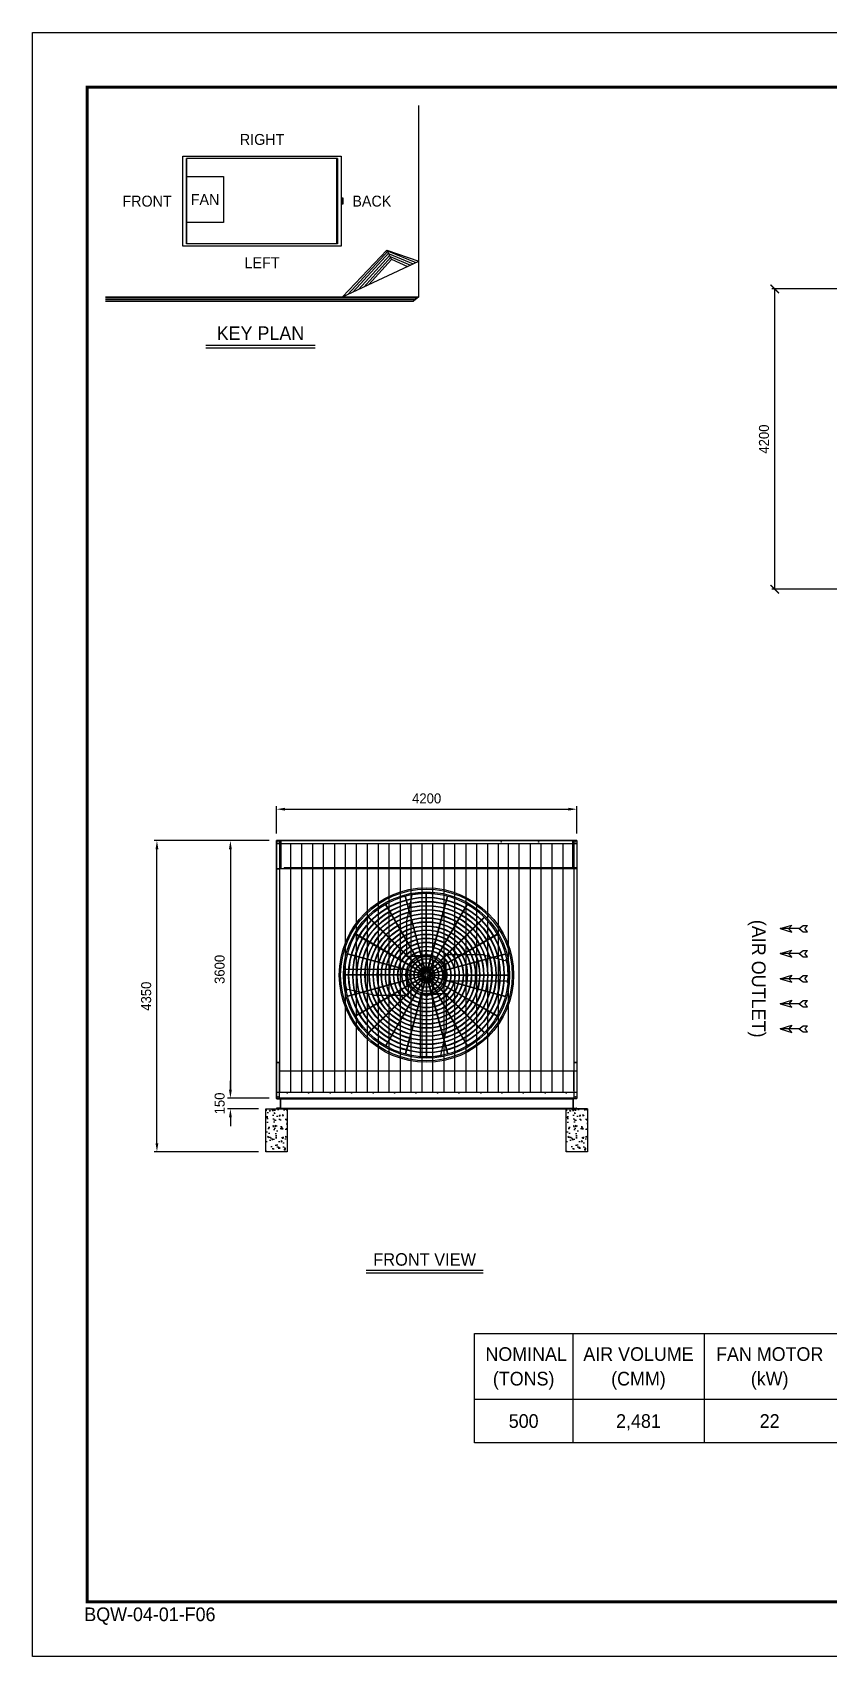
# Model space of a CAD drawing. Header units: millimetres. Extents: x 2913 to 35025, y 2470 to 25178.
# Drawn here: x 2913 to 14043, y 2470 to 25178 of the extents above; entities that cross this region are included whole.
import ezdxf
from ezdxf.enums import TextEntityAlignment as Align

# ---------------------------------------------------------------- set-up
doc = ezdxf.new("R2010")
doc.units = ezdxf.units.MM
doc.linetypes.add('CENTER', pattern=[2, 1.25, -0.25, 0.25, -0.25])
doc.linetypes.add('HIDDEN', pattern=[0.375, 0.25, -0.125])
for name, color, linetype in [('center', 1, 'CENTER'), ('LINE', 7, 'Continuous'), ('냉각탑', 4, 'Continuous'), ('냉각탑_box', 1, 'Continuous'), ('냉각탑_dim', 1, 'Continuous'), ('냉각탑_form', 1, 'Continuous'), ('냉각탑_text', 3, 'Continuous'), ('냉각탑_찬넬방진', 1, 'Continuous'), ('숨은선', 5, 'HIDDEN')]:
    doc.layers.add(name, color=color, linetype=linetype)
doc.styles.add('HY울릉도L', font='')
doc.styles.add('돋움', font='Dotum.ttf')
doc.styles.get('HY울릉도L').set_extended_font_data('HY울릉도L')
doc.dimstyles.new('성지DIM', dxfattribs={"dimtxt": 3.5, "dimasz": 3, "dimexe": 1, "dimexo": 2.5, "dimgap": 2, "dimtad": 1, "dimdec": 0, "dimzin": 3, "dimdsep": 46, "dimtxsty": 'HY울릉도L', "dimblk": 'ARCHTICK', "dimcen": -2, "dimclrd": 256, "dimclre": 256, "dimclrt": 7, "dimadec": 0, "dimazin": 0, "dimtfac": 1, "dimtdec": 0, "dimtofl": 0, "dimtmove": 0, "dimatfit": 3, "dimfxl": 1, "dimtolj": 1, "dimtzin": 0, "dimlwe": -1, "dimarcsym": 0})

# ---------------------------------------------------------------- blocks, each defined once
blk = doc.blocks.new('냉각탑form')
at = {"layer": 'Defpoints'}
blk.add_lwpolyline([(0, 297.07), (420.1, 297.07), (420.1, 0), (0, 0)], close=True, dxfattribs=at)
at = {"layer": '냉각탑_form', "const_width": 0.5}
blk.add_lwpolyline([(10, 287.07), (10, 10), (410.1, 10), (410.1, 287.07)], close=True, dxfattribs=at)
at = {"layer": '냉각탑_form', "style": '돋움'}
blk.add_text('BQW-04-01-F06', height=2.5006, dxfattribs=at).set_placement((9.48, 6.47))
blk = doc.blocks.new('화살표 IN OUT')
at = {"layer": '냉각탑_dim'}
for p, q in [((-323, 43), (-384, 43)), ((-343, 0), (-384, 43)), ((-384, -43), (-343, 0)), ((-266, 0), (-323, 43)), ((-266, 0), (-323, -43)), ((-266, 0), (0, 0)), ((-163, 50), (-122, 0)), ((0, 0), (-163, 50)), ((-163, -50), (-122, 0)), ((0, 0), (-163, -50)), ((-323, -43), (-384, -43))]:
    blk.add_line(p, q, dxfattribs=at)
blk = doc.blocks.new('*D306')
at = {"layer": 'Defpoints', "color": 0, "transparency": 16777216}
for p in [(6324, 13878), (5680, 10278), (6324, 10278)]:
    blk.add_point(p, dxfattribs=at)
at = {"layer": '냉각탑_dim', "transparency": 16777216}
for p, q in [((6224, 13878), (5640, 13878)), ((6224, 10278), (5640, 10278))]:
    blk.add_line(p, q, dxfattribs=at)
at = {"layer": '냉각탑_dim', "lineweight": -2, "transparency": 16777216}
blk.add_line((5680, 13758), (5680, 10398), dxfattribs=at)
at = {"layer": '냉각탑_dim', "transparency": 16777216}
for points in [[(5660, 13758), (5700, 13758), (5680, 13878)], [(5660, 10398), (5700, 10398), (5680, 10278)]]:
    blk.add_solid(points, dxfattribs=at)
at = {"layer": '냉각탑_dim', "color": 7, "transparency": 16777216, "insert": (5530, 12078), "char_height": 140, "attachment_point": 5, "rotation": 90, "style": 'HY울릉도L'}
blk.add_mtext('\\A1;3600', dxfattribs=at)
blk = doc.blocks.new('*D307')
at = {"layer": 'Defpoints', "color": 0, "transparency": 16777216}
for p in [(5680, 10278), (6324, 10278), (6174, 10128)]:
    blk.add_point(p, dxfattribs=at)
at = {"layer": '냉각탑_dim', "lineweight": -2, "transparency": 16777216}
for p, q in [((5680, 10398), (5680, 10518)), ((5680, 10008), (5680, 9888))]:
    blk.add_line(p, q, dxfattribs=at)
at = {"layer": '냉각탑_dim', "transparency": 16777216}
for p, q in [((6224, 10278), (5640, 10278)), ((6074, 10128), (5640, 10128))]:
    blk.add_line(p, q, dxfattribs=at)
for points in [[(5660, 10398), (5700, 10398), (5680, 10278)], [(5660, 10008), (5700, 10008), (5680, 10128)]]:
    blk.add_solid(points, dxfattribs=at)
at = {"layer": '냉각탑_dim', "color": 7, "transparency": 16777216, "insert": (5530, 10203), "char_height": 140, "attachment_point": 5, "rotation": 90, "style": 'HY울릉도L'}
blk.add_mtext('\\A1;150', dxfattribs=at)
blk = doc.blocks.new('*D308')
at = {"layer": 'Defpoints', "color": 0, "transparency": 16777216}
for p in [(4653, 13878), (6324, 13878), (6174, 9528)]:
    blk.add_point(p, dxfattribs=at)
at = {"layer": '냉각탑_dim', "transparency": 16777216}
for p, q in [((6224, 13878), (4613, 13878)), ((6074, 9528), (4613, 9528))]:
    blk.add_line(p, q, dxfattribs=at)
at = {"layer": '냉각탑_dim', "lineweight": -2, "transparency": 16777216}
blk.add_line((4653, 9648), (4653, 13758), dxfattribs=at)
at = {"layer": '냉각탑_dim', "transparency": 16777216}
for points in [[(4633, 13758), (4673, 13758), (4653, 13878)], [(4633, 9648), (4673, 9648), (4653, 9528)]]:
    blk.add_solid(points, dxfattribs=at)
at = {"layer": '냉각탑_dim', "color": 7, "transparency": 16777216, "insert": (4503, 11703), "char_height": 140, "attachment_point": 5, "rotation": 90, "style": 'HY울릉도L'}
blk.add_mtext('\\A1;4350', dxfattribs=at)
blk = doc.blocks.new('*D309')
at = {"layer": 'Defpoints', "color": 0, "transparency": 16777216}
for p in [(10524, 14318), (6324, 13878), (10524, 13878)]:
    blk.add_point(p, dxfattribs=at)
at = {"layer": '냉각탑_dim', "transparency": 16777216}
for p, q in [((6324, 13978), (6324, 14358)), ((10524, 13978), (10524, 14358))]:
    blk.add_line(p, q, dxfattribs=at)
at = {"layer": '냉각탑_dim', "lineweight": -2, "transparency": 16777216}
blk.add_line((6444, 14318), (10404, 14318), dxfattribs=at)
at = {"layer": '냉각탑_dim', "transparency": 16777216}
for points in [[(6444, 14338), (6444, 14298), (6324, 14318)], [(10404, 14338), (10404, 14298), (10524, 14318)]]:
    blk.add_solid(points, dxfattribs=at)
at = {"layer": '냉각탑_dim', "color": 7, "transparency": 16777216, "insert": (8424, 14468), "char_height": 140, "attachment_point": 5, "style": 'HY울릉도L'}
blk.add_mtext('\\A1;4200', dxfattribs=at)
blk = doc.blocks.new('_ArchTick')
at = {"color": 0, "linetype": 'ByBlock', "const_width": 0.15}
blk.add_lwpolyline([(-0.5, -0.5), (0.5, 0.5)], dxfattribs=at)
blk = doc.blocks.new('*D310')
at = {"layer": 'Defpoints', "color": 0, "transparency": 16777216}
for p in [(13291, 21593), (14614, 21593), (14614, 17393)]:
    blk.add_point(p, dxfattribs=at)
at = {"layer": '냉각탑_dim', "transparency": 16777216}
for p, q in [((14514, 21593), (13251, 21593)), ((14514, 17393), (13251, 17393))]:
    blk.add_line(p, q, dxfattribs=at)
at = {"layer": '냉각탑_dim', "lineweight": -2, "transparency": 16777216}
blk.add_line((13291, 17393), (13291, 21593), dxfattribs=at)
at = {"layer": '냉각탑_dim', "lineweight": -2, "transparency": 16777216, "xscale": 120, "yscale": 120, "zscale": 120}
for p, rotation in [((13291, 21593), 90), ((13291, 17393), 270)]:
    blk.add_blockref('_ArchTick', p, dxfattribs=dict(at, rotation=rotation))
at = {"layer": '냉각탑_dim', "color": 7, "transparency": 16777216, "insert": (13141, 19493), "char_height": 140, "attachment_point": 5, "rotation": 90, "style": 'HY울릉도L'}
blk.add_mtext('\\A1;4200', dxfattribs=at)
blk = doc.blocks.new('A$C1FB73ED1')
for p, q in [((1261, 1340), (967, 2438)), ((1267, 1342), (972, 2440)), ((1277, 1343), (1277, 2480)), ((1283, 1343), (1283, 2480)), ((1293, 1342), (1588, 2440)), ((1299, 1340), (1593, 2438)), ((1246, 1333), (677, 2318)), ((1251, 1336), (683, 2321)), ((1309, 1336), (1877, 2321)), ((1314, 1333), (1883, 2318)), ((1233, 1322), (429, 2126)), ((1238, 1327), (434, 2131)), ((1322, 1327), (2126, 2131)), ((1327, 1322), (2131, 2126)), ((1224, 1309), (239, 1877)), ((1227, 1314), (242, 1883)), ((1333, 1314), (2318, 1883)), ((1336, 1309), (2321, 1877)), ((1218, 1293), (120, 1588)), ((1220, 1299), (122, 1593)), ((1340, 1299), (2438, 1593)), ((1342, 1293), (2440, 1588)), ((1217, 1283), (80, 1283)), ((1217, 1277), (80, 1277)), ((1218, 1267), (120, 972)), ((1220, 1261), (122, 967)), ((1224, 1251), (239, 683)), ((1227, 1246), (242, 677)), ((1233, 1238), (429, 434)), ((1238, 1233), (434, 429)), ((1246, 1227), (677, 242)), ((1251, 1224), (683, 239)), ((1261, 1220), (967, 122)), ((1267, 1218), (972, 120)), ((1277, 1217), (1277, 80)), ((1283, 1217), (1283, 80)), ((1293, 1218), (1588, 120)), ((1299, 1220), (1593, 122)), ((1309, 1224), (1877, 239)), ((1314, 1227), (1883, 242)), ((1322, 1233), (2126, 429)), ((1327, 1238), (2131, 434)), ((1333, 1246), (2318, 677)), ((1336, 1251), (2321, 683)), ((1340, 1261), (2438, 967)), ((1342, 1267), (2440, 972)), ((1343, 1283), (2480, 1283)), ((1343, 1277), (2480, 1277))]:
    blk.add_line(p, q)
for radius in [1280, 1260, 1220, 1200]:
    blk.add_circle((1280, 1280), radius)
at = {"ltscale": 5}
for radius in [1143, 1137, 1083, 1077, 1023, 1017, 963, 957, 903, 897, 843, 837, 783, 777, 723, 717, 663, 657, 603, 597, 543, 537, 483, 477, 423, 417, 363, 357, 303, 297, 243, 237, 183, 177, 123, 117, 63, 57, 40, 21]:
    blk.add_circle((1280, 1280), radius, dxfattribs=at)
at = {"color": 7}
blk.add_circle((1280, 1280), 274, dxfattribs=at)
at = {"layer": 'LINE', "color": 7}
for p, q in [((985, 2053), (1072, 2459)), ((1368, 2478), (1368, 1567)), ((985, 2053), (985, 1550)), ((1131, 1550), (985, 1550)), ((1131, 1550), (985, 1550)), ((1131, 1567), (1369, 1567)), ((1131, 1567), (1369, 1567)), ((1131, 1567), (1131, 1549)), ((1131, 1567), (1131, 1549)), ((1131, 1549), (1230, 1549)), ((1131, 1549), (1230, 1549)), ((1330, 1549), (1369, 1549)), ((1330, 1549), (1369, 1549)), ((1369, 1567), (1369, 1549)), ((1369, 1567), (1369, 1549)), ((2111, 1575), (1550, 1575)), ((1550, 1429), (1550, 1575)), ((1550, 1429), (1550, 1575)), ((2111, 1575), (2457, 1488)), ((84, 1368), (993, 1368)), ((84, 1368), (993, 1368)), ((993, 1131), (993, 1369)), ((993, 1131), (993, 1369)), ((993, 1369), (1011, 1369)), ((993, 1369), (1011, 1369)), ((993, 1131), (993, 1369)), ((993, 1131), (993, 1369)), ((993, 1369), (1011, 1369)), ((993, 1369), (1011, 1369)), ((1011, 1330), (1011, 1369)), ((1011, 1330), (1011, 1369)), ((1011, 1330), (1011, 1369)), ((1011, 1330), (1011, 1369)), ((1011, 1131), (1011, 1230)), ((1011, 1131), (1011, 1230)), ((1011, 1131), (1011, 1230)), ((1011, 1131), (1011, 1230)), ((1549, 1429), (1549, 1330)), ((1549, 1429), (1549, 1330)), ((1567, 1429), (1549, 1429)), ((1567, 1429), (1549, 1429)), ((1549, 1230), (1549, 1191)), ((1549, 1230), (1549, 1191)), ((1567, 1429), (1567, 1191)), ((1567, 1429), (1567, 1191)), ((509, 985), (103, 1072)), ((509, 985), (1010, 985)), ((509, 985), (1010, 985)), ((993, 1131), (1011, 1131)), ((993, 1131), (1011, 1131)), ((993, 1131), (1011, 1131)), ((993, 1131), (1011, 1131)), ((1010, 1131), (1010, 985)), ((1010, 1131), (1010, 985)), ((1010, 1131), (1010, 985)), ((1010, 1131), (1010, 985)), ((1230, 1011), (1191, 1011)), ((1191, 993), (1191, 1011)), ((1230, 1011), (1191, 1011)), ((1191, 993), (1191, 1011)), ((1429, 993), (1191, 993)), ((1429, 993), (1191, 993)), ((1192, 82), (1192, 993)), ((1429, 1011), (1330, 1011)), ((1429, 1011), (1330, 1011)), ((1429, 993), (1429, 1011)), ((1429, 993), (1429, 1011)), ((1429, 1010), (1575, 1010)), ((1429, 1010), (1575, 1010)), ((1567, 1191), (1549, 1191)), ((1567, 1191), (1549, 1191)), ((2476, 1192), (1567, 1192)), ((1575, 507), (1575, 1010)), ((1575, 507), (1488, 101)), ((1167, 83), (1167, 85)), ((1393, 83), (1393, 85)), ((1513, 104), (1513, 106))]:
    blk.add_line(p, q, dxfattribs=at)
for points in [[(1272, 1594), (1269, 1588), (1272, 1581), (1280, 1581), (1284, 1588), (1280, 1594)], [(1272, 1594), (1269, 1588), (1272, 1581), (1280, 1581), (1284, 1588), (1280, 1594)], [(966, 1272), (972, 1269), (979, 1272), (979, 1280), (972, 1284), (966, 1280)], [(966, 1272), (972, 1269), (979, 1272), (979, 1280), (972, 1284), (966, 1280)], [(966, 1272), (972, 1269), (979, 1272), (979, 1280), (972, 1284), (966, 1280)], [(966, 1272), (972, 1269), (979, 1272), (979, 1280), (972, 1284), (966, 1280)], [(1594, 1288), (1588, 1291), (1581, 1288), (1581, 1280), (1588, 1276), (1594, 1280)], [(1594, 1288), (1588, 1291), (1581, 1288), (1581, 1280), (1588, 1276), (1594, 1280)], [(1288, 966), (1291, 972), (1288, 979), (1280, 979), (1276, 972), (1280, 966)], [(1288, 966), (1291, 972), (1288, 979), (1280, 979), (1276, 972), (1280, 966)]]:
    blk.add_lwpolyline(points, close=True, dxfattribs=at)
for centre, radius in [((1191, 1559), 2), ((1191, 1559), 2), ((1231, 1559), 2), ((1231, 1559), 2), ((1276, 1588), 8.5), ((1276, 1588), 8.5), ((1350, 1559), 2), ((1350, 1559), 2), ((972, 1276), 8.5), ((972, 1276), 8.5), ((972, 1276), 8.5), ((972, 1276), 8.5), ((1001, 1350), 2), ((1001, 1350), 2), ((1001, 1350), 2), ((1001, 1350), 2), ((1001, 1231), 2), ((1001, 1231), 2), ((1001, 1231), 2), ((1001, 1231), 2), ((1001, 1191), 2), ((1001, 1191), 2), ((1001, 1191), 2), ((1001, 1191), 2), ((1559, 1369), 2), ((1559, 1369), 2), ((1559, 1329), 2), ((1559, 1329), 2), ((1559, 1210), 2), ((1559, 1210), 2), ((1588, 1284), 8.5), ((1588, 1284), 8.5), ((1210, 1001), 2), ((1210, 1001), 2), ((1284, 972), 8.5), ((1284, 972), 8.5), ((1329, 1001), 2), ((1329, 1001), 2), ((1369, 1001), 2), ((1369, 1001), 2)]:
    blk.add_circle(centre, radius, dxfattribs=at)
for centre, radius, start, end in [((1280, 1483), 1000, 83.5007, 103.4595), ((1280, 1483), 998, 83.4876, 103.487), ((1481, 1280), 998, 353.4876, 13.487), ((1481, 1280), 1000, 353.5007, 13.4595), ((1079, 1280), 1000, 173.5007, 193.4595), ((1079, 1280), 998, 173.4876, 193.487), ((1280, 1077), 998, 263.4876, 283.487), ((1280, 1077), 1000, 263.5007, 283.4595)]:
    blk.add_arc(centre, radius, start, end, dxfattribs=at)
blk = doc.blocks.new('3')
for p, q in [((6324, 13878), (6366, 13878)), ((6324, 13878), (6324, 13488)), ((9079, 13878), (6324, 13878)), ((6324, 13878), (6324, 10278)), ((6366, 13878), (6366, 13488)), ((6368, 13878), (10524, 13878)), ((6368, 13878), (6368, 13488)), ((6383, 13878), (6383, 13488)), ((8941, 13878), (9486, 13878)), ((9466, 13878), (10011, 13878)), ((9979, 13878), (10524, 13878)), ((10465, 13878), (10465, 13488)), ((10480, 13878), (10480, 13488)), ((10482, 13878), (10482, 13488)), ((10524, 13878), (10482, 13878)), ((10524, 13878), (10524, 13488)), ((10524, 13878), (10524, 10278)), ((6324, 13837), (10524, 13836)), ((6324, 13488), (6366, 13488)), ((6324, 13486), (6366, 13486)), ((6324, 13486), (6324, 10780)), ((6366, 13486), (6366, 10780)), ((6368, 13488), (10524, 13488)), ((6383, 13490), (6433, 13490)), ((6433, 13503), (10524, 13503)), ((6433, 13503), (6433, 13488)), ((10524, 13488), (10482, 13488)), ((10482, 13486), (10482, 10780)), ((10524, 13486), (10482, 13486)), ((10524, 13486), (10524, 10780)), ((6324, 10780), (6366, 10780)), ((6324, 10278), (6324, 10778)), ((6324, 10778), (6366, 10778)), ((6324, 10778), (6324, 10480)), ((6366, 10278), (6366, 10778)), ((6368, 10810), (6368, 10780)), ((10480, 10810), (10480, 10780)), ((10482, 10780), (10524, 10780)), ((10482, 10778), (10524, 10778)), ((10482, 10778), (10482, 10278)), ((10524, 10778), (10524, 10480)), ((10524, 10778), (10524, 10278)), ((6368, 10380), (6368, 10661)), ((6368, 10661), (10524, 10661)), ((10480, 10380), (10480, 10661)), ((10524, 10278), (6324, 10278)), ((6366, 10278), (6324, 10278)), ((6366, 10278), (6324, 10278)), ((6324, 10278), (9079, 10278)), ((6368, 10278), (6368, 10378)), ((7523, 10278), (6368, 10278)), ((10524, 10278), (6368, 10278)), ((8423, 10278), (7525, 10278)), ((10524, 10278), (8425, 10278)), ((10480, 10378), (10480, 10278)), ((10524, 10278), (10482, 10278)), ((10524, 10278), (10482, 10278))]:
    blk.add_line(p, q)
at = {"color": 7}
for p, q in [((6324, 13878), (9079, 13878)), ((6324, 13878), (6324, 10278)), ((6366, 13878), (6366, 10358)), ((9486, 13878), (8941, 13878)), ((10011, 13878), (9466, 13878)), ((10524, 13878), (9979, 13878)), ((10482, 13878), (10482, 10358)), ((10524, 13878), (10524, 10278)), ((6522, 13836), (6522, 10358)), ((6672, 13836), (6672, 10358)), ((6828, 13836), (6828, 10358)), ((6978, 13836), (6978, 10358)), ((7134, 13836), (7134, 10358)), ((7284, 13836), (7284, 10358)), ((7440, 13836), (7440, 10358)), ((7590, 13836), (7590, 10358)), ((7746, 13836), (7746, 10358)), ((7896, 13836), (7896, 10358)), ((8052, 13836), (8052, 10358)), ((8202, 13836), (8202, 10358)), ((8358, 13836), (8358, 10358)), ((8508, 13836), (8508, 10358)), ((8664, 13836), (8664, 10358)), ((8814, 13836), (8814, 10358)), ((8970, 13836), (8970, 10358)), ((9120, 13836), (9120, 10358)), ((9276, 13836), (9276, 10358)), ((9426, 13836), (9426, 10358)), ((9564, 13836), (9564, 10358)), ((9714, 13836), (9714, 10358)), ((9870, 13836), (9870, 10358)), ((10020, 13836), (10020, 10358)), ((10176, 13836), (10176, 10358)), ((10326, 13836), (10326, 10358)), ((10524, 10358), (6324, 10358)), ((6324, 10278), (9079, 10278))]:
    blk.add_line(p, q, dxfattribs=at)
at = {"ltscale": 500}
blk.add_line((10574, 10128), (10524, 10128), dxfattribs=at)
at = {"ltscale": 500, "elevation": 0}
blk.add_lwpolyline([(6324, 13878), (10524, 13878), (10524, 10278), (6324, 10278)], close=True, dxfattribs=at)
for centre, radius in [((6344, 13858), 3), ((9466, 13858), 3), ((9466, 13858), 3), ((9991, 13858), 3), ((9991, 13858), 3), ((10504, 13858), 3), ((10504, 13858), 3), ((10504, 13858), 3), ((10504, 13858), 3), ((6344, 10298), 3), ((6474, 10353), 4.5), ((6774, 10353), 4.5), ((7074, 10353), 4.5), ((7374, 10353), 4.5), ((7674, 10353), 4.5), ((7974, 10353), 4.5), ((8274, 10353), 4.5), ((8574, 10353), 4.5), ((8874, 10353), 4.5), ((9180, 10353), 4.5), ((9474, 10353), 4.5), ((9774, 10353), 4.5), ((10080, 10353), 4.5), ((10374, 10353), 4.5), ((10504, 10298), 3)]:
    blk.add_circle(centre, radius)
at = {"layer": 'center'}
for p, q in [((10472, 13857), (10489, 13857)), ((10472, 13683), (10489, 13683)), ((10472, 13509), (10489, 13509)), ((6474, 10361), (6474, 10344)), ((6774, 10361), (6774, 10344)), ((7074, 10361), (7074, 10344)), ((7374, 10361), (7374, 10344)), ((7674, 10361), (7674, 10344)), ((7974, 10361), (7974, 10344)), ((8274, 10361), (8274, 10344)), ((8574, 10361), (8574, 10344)), ((8874, 10361), (8874, 10344)), ((9180, 10361), (9180, 10344)), ((9474, 10361), (9474, 10344)), ((9774, 10361), (9774, 10344)), ((10080, 10361), (10080, 10344)), ((10374, 10361), (10374, 10344))]:
    blk.add_line(p, q, dxfattribs=at)
at = {"layer": '냉각탑', "color": 6, "linetype": 'HIDDEN'}
for p, q in [((6707, 10278), (6324, 10278)), ((8305, 10278), (7644, 10278)), ((8279, 10278), (7670, 10278)), ((10524, 10278), (9242, 10278))]:
    blk.add_line(p, q, dxfattribs=at)
at = {"layer": '냉각탑_찬넬방진', "ltscale": 150}
for p, q in [((6324, 10273), (6324, 10278)), ((6324, 10273), (6324, 10278)), ((6324, 10278), (6381, 10278)), ((6324, 10273), (6324, 10278)), ((6324, 10278), (6381, 10278)), ((6324, 10278), (6381, 10278)), ((6324, 10273), (6324, 10278)), ((6324, 10278), (6381, 10278)), ((6328, 10269), (6372, 10269)), ((6328, 10269), (6372, 10269)), ((6328, 10269), (6372, 10269)), ((6328, 10269), (6372, 10269)), ((6375, 10266), (6375, 10140)), ((6381, 10278), (6381, 10128)), ((10468, 10278), (10468, 10128)), ((10524, 10278), (10468, 10278)), ((10524, 10278), (10468, 10278)), ((10524, 10278), (10468, 10278)), ((10524, 10278), (10468, 10278)), ((10474, 10266), (10474, 10140)), ((10521, 10269), (10477, 10269)), ((10521, 10269), (10477, 10269)), ((10521, 10269), (10477, 10269)), ((10521, 10269), (10477, 10269)), ((10524, 10273), (10524, 10278)), ((10524, 10273), (10524, 10278)), ((10524, 10273), (10524, 10278)), ((10524, 10273), (10524, 10278)), ((6324, 10133), (6324, 10128)), ((6381, 10128), (6324, 10128)), ((6372, 10136), (6328, 10136)), ((10468, 10128), (10524, 10128)), ((10477, 10136), (10521, 10136)), ((10524, 10133), (10524, 10128))]:
    blk.add_line(p, q, dxfattribs=at)
at = {"layer": '냉각탑_찬넬방진', "ltscale": 30}
for p, q in [((6324, 10278), (9624, 10278)), ((6324, 10278), (9624, 10278)), ((6381, 10269), (10468, 10269)), ((6681, 10269), (10468, 10269)), ((6324, 10133), (6324, 10128)), ((6324, 10128), (10468, 10128)), ((6324, 10128), (10468, 10128)), ((6381, 10136), (10468, 10136))]:
    blk.add_line(p, q, dxfattribs=at)
at = {"layer": '냉각탑_찬넬방진', "linetype": 'HIDDEN'}
for q in [(6324, 10278), (6350, 10278)]:
    blk.add_line((7307, 10278), q, dxfattribs=at)
at = {"layer": '냉각탑_찬넬방진', "ltscale": 150}
for centre, start, end in [((6328, 10273), 180, 270), ((6328, 10273), 180, 270), ((6328, 10273), 180, 270), ((6372, 10266), 0, 90), ((6372, 10266), 0, 90), ((6372, 10266), 0, 90), ((6372, 10266), 0, 90), ((10477, 10266), 90, 180), ((10477, 10266), 90, 180), ((10477, 10266), 90, 180), ((10477, 10266), 90, 180), ((10521, 10273), 270, 0), ((10521, 10273), 270, 0), ((10521, 10273), 270, 0), ((10521, 10273), 270, 0), ((6328, 10133), 90, 180), ((6372, 10140), 270, 0), ((10477, 10140), 180, 270), ((10521, 10133), 0, 90)]:
    blk.add_arc(centre, 3.39, start, end, dxfattribs=at)
at = {"layer": '숨은선', "ltscale": 4, "elevation": 0}
for points in [[(6405, 13838, -0.005236), (6404, 13838, -0.005236)], [(9930, 13838, 0.005236), (9931, 13838, 0.005236)], [(10444, 13838, 0.005236), (10445, 13838, 0.005236)], [(10444, 13838, 0.005236), (10445, 13838, 0.005236)]]:
    blk.add_lwpolyline(points, format="xyb", dxfattribs=at)
at = {"layer": '냉각탑', "xscale": 0.9523437499999998, "yscale": 0.9523437499999998, "zscale": 0.9523437499999998}
blk.add_blockref('A$C1FB73ED1', (7202, 10780), dxfattribs=at)

msp = doc.modelspace()

# ---------------------------------------------------------------- hatches: boundary and pattern name
h = msp.add_hatch()
h.set_pattern_fill('AR-CONC', color=4, angle=-90)
h.set_pattern_definition([(320, (-195809.04, 344907.78), (-15.939086, -182.18467), [19.05, -209.55]), (265, (-195809.04, 344907.78), (191.056845, 35.24342), [15.24, -167.64058]), (10.451445, (-195810.37, 344892.6), (175.11775, -146.94125), [16.19001, -178.090245]), (316.1842, (-195758.24, 344907.78), (-42.04233, -271.07904), [28.575, -314.325]), (6.63556, (-195761.75, 344885.2), (247.42612, -237.40413), [24.28502, -267.1356]), (261.18415, (-195758.24, 344907.78), (247.42612, -237.40413), [22.85997, -251.45973]), (291, (-195770.94, 344882.38), (-102.2652, -151.61439), [19.05, -209.55]), (236, (-195770.94, 344882.38), (184.18797, -61.80203), [15.24, -167.64]), (341.451445, (-195779.47, 344869.75), (81.92277, -213.41642), [16.19001, -178.08994]), (307.5, (-195809.043, 344907.78), (84.555039, -3.088603), [0, -165.608, 0, -170.18, 0, -168.275]), (277.5, (-195809.04, 344907.78), (100.180575, -66.819663), [0, -97.028, 0, -161.798, 0, -64.135]), (237.5, (-195809.043, 344964.42), (-5.728744, -135.590595), [0, -63.5, 0, -198.12, 0, -262.89]), (227.5, (-195809.04, 344989.82), (25.42649, -148.12918), [0, -82.55, 0, -131.572, 0, -186.69])])
h.paths.add_polyline_path([(6174.5, 10127.9), (6174.5, 9527.9), (6474.5, 9527.7), (6474.5, 10127.7)])
h = msp.add_hatch()
h.set_pattern_fill('AR-CONC', color=4, angle=-90)
h.set_pattern_definition([(320, (-191609.04, 344907.87), (-15.939086, -182.18467), [19.05, -209.55]), (265, (-191609.04, 344907.87), (191.056845, 35.24342), [15.24, -167.64058]), (10.451445, (-191610.37, 344892.69), (175.11775, -146.94125), [16.19001, -178.090245]), (316.1842, (-191558.24, 344907.87), (-42.04233, -271.07904), [28.575, -314.325]), (6.63556, (-191561.75, 344885.28), (247.42612, -237.40413), [24.28502, -267.1356]), (261.18415, (-191558.24, 344907.87), (247.42612, -237.40413), [22.85997, -251.45973]), (291, (-191570.94, 344882.47), (-102.2652, -151.61439), [19.05, -209.55]), (236, (-191570.94, 344882.47), (184.18797, -61.80203), [15.24, -167.64]), (341.451445, (-191579.47, 344869.83), (81.92277, -213.41642), [16.19001, -178.08994]), (307.5, (-191609.044, 344907.87), (84.555039, -3.088603), [0, -165.608, 0, -170.18, 0, -168.275]), (277.5, (-191609.04, 344907.87), (100.180575, -66.819663), [0, -97.028, 0, -161.798, 0, -64.135]), (237.5, (-191609.044, 344964.51), (-5.728744, -135.590595), [0, -63.5, 0, -198.12, 0, -262.89]), (227.5, (-191609.04, 344989.91), (25.42649, -148.12918), [0, -82.55, 0, -131.572, 0, -186.69])])
h.paths.add_polyline_path([(10374.5, 10128), (10374.5, 9528), (10674.5, 9527.8), (10674.5, 10127.8)])

# ---------------------------------------------------------------- linework, layer by layer
at = {"ltscale": 500}
msp.add_line((10674.5, 10127.9), (10524.5, 10127.9), dxfattribs=at)
at = {"ltscale": 500, "elevation": 0}
for points in [[(6474.5, 10127.8), (6474.5, 9527.8), (6174.5, 9527.8), (6174.5, 10127.8)], [(10674.5, 10127.9), (10674.5, 9527.9), (10374.5, 9527.9), (10374.5, 10127.9)]]:
    msp.add_lwpolyline(points, close=True, dxfattribs=at)
at = {"layer": '냉각탑', "ltscale": 30}
for p, q in [((5066.5, 23416.7), (5066.5, 22223.8)), ((5066.5, 22223.8), (5066.5, 23416.7)), ((7179.3, 23416.7), (5066.5, 23416.7)), ((7169.3, 22223.8), (7169.3, 23416.7)), ((7179.3, 22223.8), (7179.3, 23416.7)), ((7179.3, 23416.7), (7179.3, 22223.8)), ((7229.6, 22856.7), (7229.6, 22783.7)), ((7179.3, 22223.8), (5066.5, 22223.8))]:
    msp.add_line(p, q, dxfattribs=at)
for points in [[(7229.6, 23449.4), (7229.6, 22191.1), (5015, 22191.1), (5015, 23449.4)], [(5066.5, 23163.8), (5584.1, 23163.8), (5584.5, 22523.3), (5066.5, 22523.3)], [(7239.2, 22864.8), (7245.6, 22864.8), (7245.6, 22775.7), (7239.2, 22775.7)], [(7245.6, 22864.8), (7251.9, 22864.8), (7251.9, 22775.7), (7245.6, 22775.7)]]:
    msp.add_lwpolyline(points, close=True, dxfattribs=at)
at = {"layer": '냉각탑_box'}
for p, q in [((8312.6, 21481.5), (8312.6, 24158.9)), ((7248.7, 21481.5), (7866.2, 22134.1)), ((7322.5, 21516), (7884.2, 22126.7)), ((7396.3, 21550.5), (7896.5, 22096.1)), ((7470.1, 21585), (7908.7, 22065.5)), ((7543.9, 21619.4), (7921, 22035)), ((7866.2, 22134.1), (8312.6, 21978.6)), ((7866.2, 22134.1), (7933.2, 22004.4)), ((7886.7, 22120.4), (8273.8, 21960.5)), ((7901.5, 22083.6), (8234.9, 21942.3)), ((7916.2, 22046.8), (8196.1, 21924.2)), ((7248.7, 21481.5), (8312.6, 21978.6)), ((7617.7, 21653.9), (7933.2, 22004.4)), ((7931, 22009.9), (8157.3, 21906)), ((3932, 21481.5), (8312.6, 21481.5)), ((3932, 21468.8), (8297.2, 21468.8)), ((3932, 21445.3), (8268.8, 21445.3)), ((3932, 21421.9), (8240.5, 21421.9)), ((8312.6, 21481.5), (8240.5, 21421.9)), ((5336, 20808.3), (6864.8, 20808.3)), ((5336, 20770.1), (6864.8, 20770.1)), ((7579.6, 7870.6), (9212.9, 7870.6)), ((7579.6, 7835.6), (9212.9, 7835.6)), ((10468.4, 6985.8), (10468.4, 5457)), ((12302.9, 6985.8), (12302.9, 5457)), ((9092.5, 6068.5), (25527.1, 6068.5))]:
    msp.add_line(p, q, dxfattribs=at)
msp.add_lwpolyline([(9092.5, 6985.8), (25527.1, 6985.8), (25527.1, 5457), (9092.5, 5457)], close=True, dxfattribs=at)

# ---------------------------------------------------------------- block references
msp.add_blockref('3', (0, 0))
at = {"layer": '냉각탑_dim', "xscale": -1}
for p in [(13367.2, 12647.8), (13367.2, 12297.8), (13367.2, 11947.8), (13367.2, 11597.8), (13367.2, 11247.8)]:
    msp.add_blockref('화살표 IN OUT', p, dxfattribs=at)
at = {"layer": '냉각탑_form', "xscale": 76.44, "yscale": 76.44, "zscale": 76.44}
msp.add_blockref('냉각탑form', (2912.6, 2470.1), dxfattribs=at)

# ---------------------------------------------------------------- texts
at = {"layer": '냉각탑_text', "style": '돋움'}
for s, height, p in [('RIGHT', 152.88, (6122.9, 23682.7)), ('FRONT', 152.88, (4514.7, 22820.2)), ('FAN', 152.88, (5325.5, 22843.6)), ('BACK', 152.88, (7657.7, 22820.2)), ('LEFT', 152.88, (6122.9, 21958.6)), ('KEY PLAN', 191.1, (6100.4, 20973.9)), ('FRONT VIEW', 175, (8396.2, 8022.3)), (' NOMINAL', 191.1, (9780.4, 6699.2)), ('AIR VOLUME', 191.1, (11385.7, 6699.2)), ('FAN MOTOR', 191.1, (13220.2, 6699.2)), ('(TONS)', 191.1, (9780.4, 6355.2)), ('(CMM)', 191.1, (11385.7, 6355.2)), ('(kW)', 191.1, (13220.2, 6355.2)), ('500', 191.1, (9780.4, 5762.8)), ('2,481', 191.1, (11385.7, 5762.8)), ('22', 191.1, (13220.2, 5762.8))]:
    msp.add_text(s, height=height, dxfattribs=at).set_placement(p, align=Align.MIDDLE_CENTER)
msp.add_text('(AIR OUTLET)', height=192, rotation=270, dxfattribs=at).set_placement((13067.7, 11947.8), align=Align.MIDDLE_CENTER)

# ---------------------------------------------------------------- dimensions: what is measured, and where the dimension line sits
at = {"layer": '냉각탑_dim'}
for base, p1, p2, override, picture, middle in [((13290.7, 21592.9), (14614.1, 17392.9), (14614.1, 21592.9), {"dimscale": 40}, '*D310', (13140.7, 19492.9)), ((4653.3, 13877.8), (6174.5, 9527.8), (6324.5, 13877.8), {"dimscale": 40, "dimsah": 1}, '*D308', (4503.3, 11702.8)), ((5679.7, 10277.8), (6324.5, 13877.8), (6324.5, 10277.8), {"dimscale": 40, "dimsah": 1}, '*D306', (5529.7, 12077.8))]:
    dim = msp.add_linear_dim(base=base, p1=p1, p2=p2, angle=90, dimstyle='성지DIM', override=override, dxfattribs=at)
    dim.commit()
    dim.dimension.update_dxf_attribs({"geometry": picture, "text_midpoint": middle})
dim = msp.add_linear_dim(base=(10524.5, 14317.6), p1=(6324.5, 13877.8), p2=(10524.5, 13877.8), dimstyle='성지DIM', override={"dimscale": 40, "dimsah": 1}, dxfattribs=at)
dim.commit()
dim.dimension.update_dxf_attribs({"geometry": '*D309', "text_midpoint": (8424.5, 14467.6)})
dim = msp.add_linear_dim(base=(5679.7, 10277.8), p1=(6174.5, 10127.8), p2=(6324.5, 10277.8), angle=90, dimstyle='성지DIM', override={"dimscale": 40, "dimsah": 1}, dxfattribs=at)
dim.commit()
dim.dimension.update_dxf_attribs({"geometry": '*D307', "text_midpoint": (5679.7, 10202.8), "dimtype": 160})

doc.saveas('drawing.dxf')
